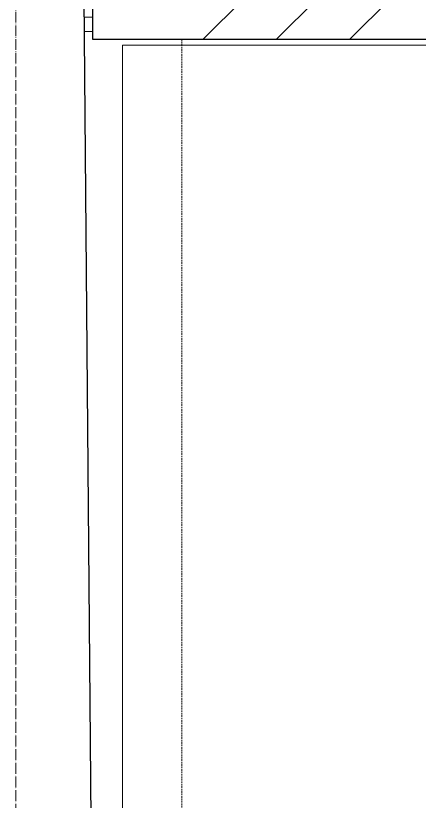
# Model space of a CAD drawing. Header units: millimetres. Extents: x -10474 to 67905, y -3824 to 44223.
# Drawn here: x 48850 to 49591, y 21975 to 23419 of the extents above; entities that cross this region are included whole.
import ezdxf

# ---------------------------------------------------------------- set-up
doc = ezdxf.new("R2010")
doc.units = ezdxf.units.MM
doc.linetypes.add('ADSK_Линия сетки', pattern=[25, 20, -2.5, 0, -2.5])
doc.linetypes.add('ADSK_Штрих_ш3 п1_5', pattern=[4.5, 3, -1.5])
for name, color, linetype, lineweight in [('Каркас', 7, 'Continuous', 18), ('Обобщенные модели', 7, 'Continuous', 18), ('Оси', 7, 'Continuous', 9), ('Перекрытие', 7, 'Continuous', 18), ('Стены внутренние', 7, 'Continuous', 18), ('Стены несущие', 7, 'Continuous', 30)]:
    doc.layers.add(name, color=color, linetype=linetype, lineweight=lineweight)

# ---------------------------------------------------------------- blocks, each defined once
blk = doc.blocks.new('GM_Отверстие прямоугольное _в плите_ - Отверстие-6220774-План потолков 2-го этажа')
at = {"layer": 'Обобщенные модели'}
for p, q in [((400, 1231.3), (400, -1350)), ((400, 924.3), (400, -1350)), ((400, -1350), (-400, -1350)), ((400, -1350), (291.2, -1350))]:
    blk.add_line(p, q, dxfattribs=at)

msp = doc.modelspace()

# ---------------------------------------------------------------- hatches: boundary and pattern name
at = {"layer": 'Стены внутренние', "lineweight": 9}
h = msp.add_hatch(dxfattribs=at)
h.set_pattern_fill('FP_1', color=256, style=0, pattern_type=2)
h.set_pattern_definition([(45, (0, 0), (-381.661, 381.661), []), (45, (134.94, 0), (0, 763.322), []), (45, (-134.94, 0), (0, 763.322), [])])
h.paths.add_polyline_path([(48991.256, 23375.09), (49987.871, 23375.09), (49987.871, 23475.09), (48995.442, 23475.09), (48993.184, 23421.151), (48991.256, 23421.006), (48991.256, 23389.454)])

# ---------------------------------------------------------------- linework, layer by layer
at = {"layer": 'Каркас', "color": 8, "linetype": 'ADSK_Штрих_ш3 п1_5', "lineweight": 9, "true_color": 0x808080}
msp.add_line((49154.632, 23375.09), (49154.632, 20783.15), dxfattribs=at)
at = {"layer": 'Оси', "linetype": 'ADSK_Линия сетки'}
msp.add_line((48849.565, -3024.361), (48849.565, 44222.998), dxfattribs=at)
at = {"layer": 'Перекрытие'}
msp.add_line((48991.256, 23416.196), (48975.937, 23416.196), dxfattribs=at)
at = {"layer": 'Стены внутренние'}
msp.add_line((48976.162, 23389.454), (48991.256, 23389.454), dxfattribs=at)
at = {"layer": 'Стены несущие'}
for p, q in [((48999.659, 20598.15), (48920.031, 30057.405)), ((48991.256, 23375.09), (48991.256, 23475.09)), ((49875.871, 23375.09), (48991.256, 23375.09))]:
    msp.add_line(p, q, dxfattribs=at)

# ---------------------------------------------------------------- block references
at = {"layer": 'Обобщенные модели', "rotation": 180}
msp.add_blockref('GM_Отверстие прямоугольное _в плите_ - Отверстие-6220774-План потолков 2-го этажа', (49445.871, 22014.424), dxfattribs=at)

doc.saveas('drawing.dxf')
